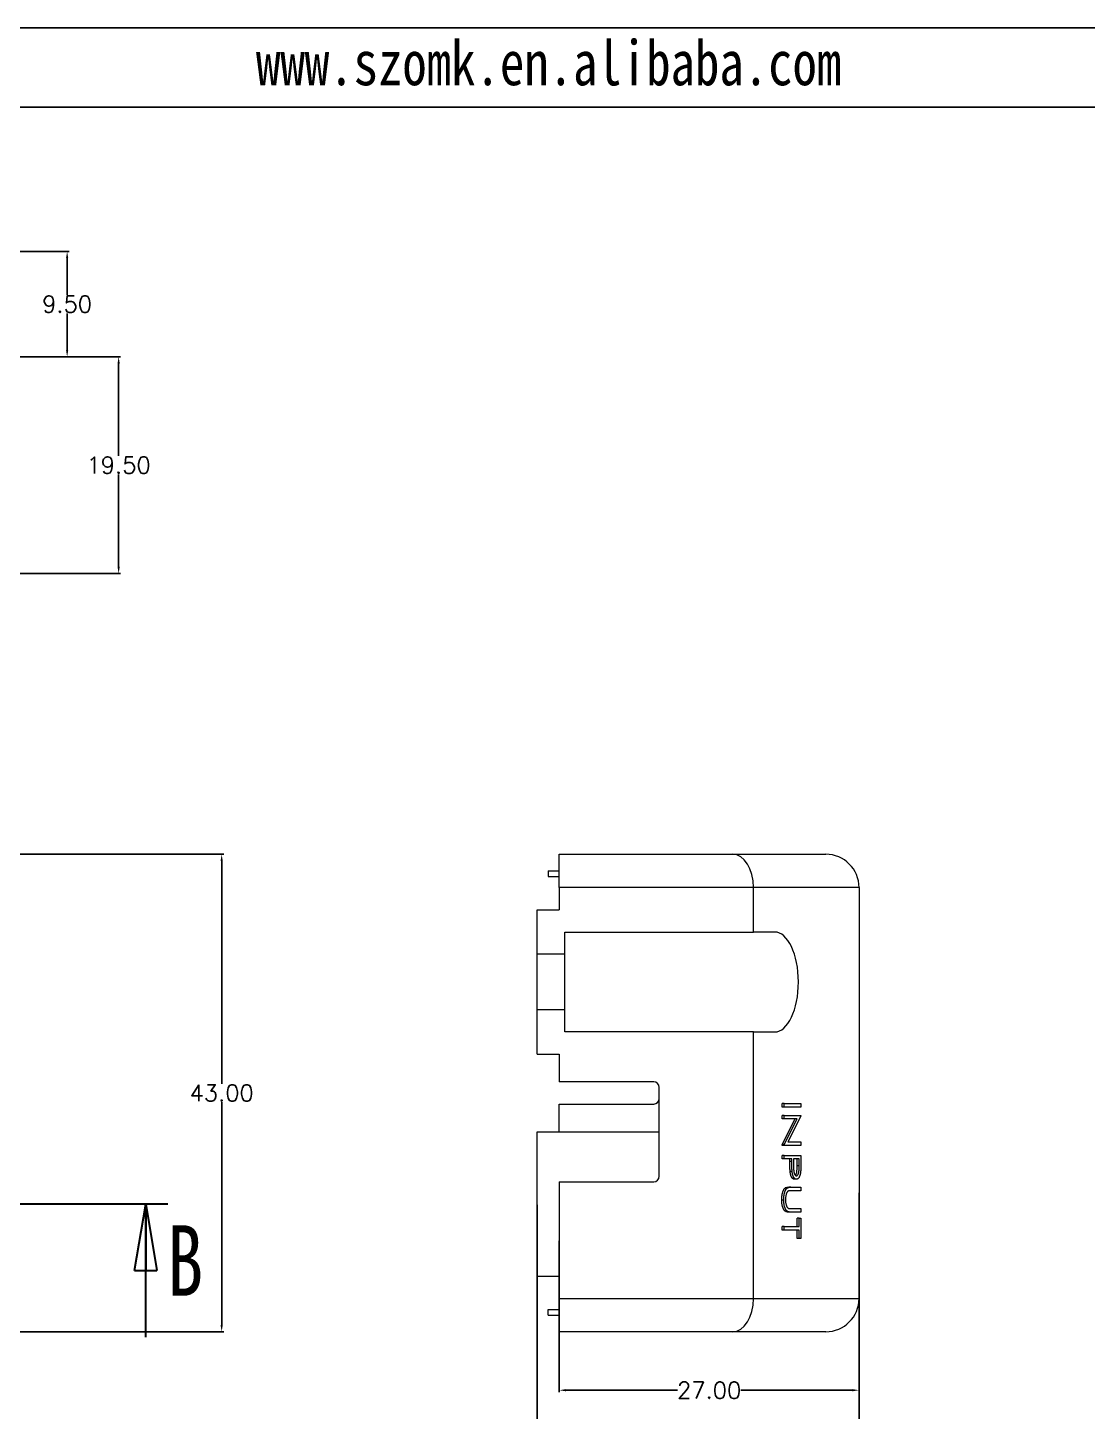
# Model space of a CAD drawing. Header units: inches. Extents: x 1667 to 2586, y 327 to 628.
# Drawn here: x 2347.6 to 2443, y 503.3 to 627.9 of the extents above; entities that cross this region are included whole.
import ezdxf

# ---------------------------------------------------------------- set-up
doc = ezdxf.new("R2010")
doc.units = ezdxf.units.IN
doc.header["$LTSCALE"] = 15
doc.linetypes.add('CENTERX2', pattern=[101.6, 63.5, -12.7, 12.7, -12.7])
doc.layers.add('文字', color=81, linetype='Continuous')
doc.styles.add('SLDTEXTSTYLE0', font='TXT', dxfattribs={"width": 0.75})
doc.styles.get("Standard").update_dxf_attribs({"font": 'txt', "bigfont": 'gbcbig.shx'})
doc.styles.add('宋体', font='', dxfattribs={"width": 0.8, "height": 3.5})
doc.styles.get('宋体').set_extended_font_data('SimSun')
doc.dimstyles.new('2', dxfattribs={"dimtxt": 1.5, "dimasz": 0.6, "dimexe": 0.18, "dimexo": 0.0625, "dimgap": 0.09, "dimtad": 0, "dimtih": 1, "dimtoh": 1, "dimzin": 0, "dimdsep": 46, "dimtxsty": 'Standard', "dimcen": 0, "dimadec": 0, "dimazin": 2, "dimtfac": 1, "dimtofl": 0, "dimtmove": 0, "dimatfit": 3, "dimfxl": 1, "dimtolj": 1, "dimtzin": 0, "dimarcsym": 0})

# ---------------------------------------------------------------- blocks, each defined once
blk = doc.blocks.new('_CLOSED')
at = {"color": 0, "linetype": 'ByBlock', "lineweight": -2}
for p, q in [((-1, 0.166667), (0, 0)), ((-1, 0.166667), (-1, -0.166667)), ((0, 0), (-1, -0.166667)), ((0, 0), (-1, 0))]:
    blk.add_line(p, q, dxfattribs=at)
blk = doc.blocks.new('*D257')
at = {"color": 0, "lineweight": -2}
for p, q in [((2346.47, 598.24), (2355.95, 598.24)), ((2355.77, 597.64), (2355.77, 589.33)), ((2355.77, 579.34), (2355.77, 587.65)), ((2346.47, 578.74), (2355.95, 578.74))]:
    blk.add_line(p, q, dxfattribs=at)
at = {"color": 0}
for points in [[(2355.67, 597.64), (2355.87, 597.64), (2355.77, 598.24)], [(2355.67, 579.34), (2355.87, 579.34), (2355.77, 578.74)]]:
    blk.add_solid(points, dxfattribs=at)
at = {"layer": 'Defpoints', "color": 0}
for p in [(2346.41, 598.24), (2346.41, 578.74), (2355.77, 578.74)]:
    blk.add_point(p, dxfattribs=at)
at = {"color": 0, "insert": (2355.77, 588.49), "char_height": 1.5, "attachment_point": 5}
blk.add_mtext('\\A1;19.50', dxfattribs=at)
blk = doc.blocks.new('*D268')
at = {"color": 0, "lineweight": -2}
for p, q in [((2334.63, 553.44), (2365.23, 553.44)), ((2365.05, 552.84), (2365.05, 532.78)), ((2365.05, 511.04), (2365.05, 531.1)), ((2339.46, 510.44), (2365.23, 510.44))]:
    blk.add_line(p, q, dxfattribs=at)
at = {"color": 0}
for points in [[(2364.95, 552.84), (2365.15, 552.84), (2365.05, 553.44)], [(2364.95, 511.04), (2365.15, 511.04), (2365.05, 510.44)]]:
    blk.add_solid(points, dxfattribs=at)
at = {"layer": 'Defpoints', "color": 0}
for p in [(2334.57, 553.44), (2365.05, 553.44), (2339.39, 510.44)]:
    blk.add_point(p, dxfattribs=at)
at = {"color": 0, "insert": (2365.05, 531.94), "char_height": 1.5, "attachment_point": 5}
blk.add_mtext('\\A1;43.00', dxfattribs=at)
blk = doc.blocks.new('*D269')
at = {"color": 0, "lineweight": -2}
for p, q in [((2395.46, 518.63), (2395.46, 504.99)), ((2422.46, 518.63), (2422.46, 504.99)), ((2396.06, 505.17), (2406.12, 505.17)), ((2421.86, 505.17), (2411.8, 505.17))]:
    blk.add_line(p, q, dxfattribs=at)
at = {"color": 0}
for points in [[(2396.06, 505.27), (2396.06, 505.07), (2395.46, 505.17)], [(2421.86, 505.27), (2421.86, 505.07), (2422.46, 505.17)]]:
    blk.add_solid(points, dxfattribs=at)
at = {"layer": 'Defpoints', "color": 0}
for p in [(2395.46, 518.69), (2422.46, 518.69), (2422.46, 505.17)]:
    blk.add_point(p, dxfattribs=at)
at = {"color": 0, "insert": (2408.96, 505.17), "char_height": 1.5, "attachment_point": 5}
blk.add_mtext('\\A1;27.00', dxfattribs=at)
blk = doc.blocks.new('*D270')
at = {"color": 0, "lineweight": -2}
for p, q in [((2422.46, 522.96), (2422.46, 497.41)), ((2393.46, 521.88), (2393.46, 497.41)), ((2394.06, 497.59), (2405.12, 497.59)), ((2421.86, 497.59), (2410.8, 497.59))]:
    blk.add_line(p, q, dxfattribs=at)
at = {"color": 0}
for points in [[(2394.06, 497.69), (2394.06, 497.49), (2393.46, 497.59)], [(2421.86, 497.69), (2421.86, 497.49), (2422.46, 497.59)]]:
    blk.add_solid(points, dxfattribs=at)
at = {"layer": 'Defpoints', "color": 0}
for p in [(2422.46, 523.02), (2393.46, 521.94), (2393.46, 497.59)]:
    blk.add_point(p, dxfattribs=at)
at = {"color": 0, "insert": (2407.96, 497.59), "char_height": 1.5, "attachment_point": 5}
blk.add_mtext('\\A1;29.00', dxfattribs=at)
blk = doc.blocks.new('*D286')
at = {"color": 0, "lineweight": -2}
for p, q in [((2326.47, 607.74), (2351.31, 607.74)), ((2351.13, 607.14), (2351.13, 603.83)), ((2351.13, 598.84), (2351.13, 602.15)), ((2346.47, 598.24), (2351.31, 598.24))]:
    blk.add_line(p, q, dxfattribs=at)
at = {"color": 0}
for points in [[(2351.03, 607.14), (2351.23, 607.14), (2351.13, 607.74)], [(2351.03, 598.84), (2351.23, 598.84), (2351.13, 598.24)]]:
    blk.add_solid(points, dxfattribs=at)
at = {"layer": 'Defpoints', "color": 0}
for p in [(2326.41, 607.74), (2346.41, 598.24), (2351.13, 598.24)]:
    blk.add_point(p, dxfattribs=at)
at = {"color": 0, "insert": (2351.13, 602.99), "char_height": 1.5, "attachment_point": 5}
blk.add_mtext('\\A1;9.50', dxfattribs=at)

msp = doc.modelspace()

# ---------------------------------------------------------------- linework, layer by layer
for p, q in [((2160.189, 627.895), (2585.871, 627.895)), ((2167.356, 620.728), (2578.705, 620.728))]:
    msp.add_line(p, q)
at = {"color": 7, "linetype": 'Continuous', "lineweight": 15}
for p, q in [((2395.461, 553.441), (2411.065, 553.441)), ((2395.461, 550.441), (2395.461, 553.441)), ((2411.065, 553.441), (2419.461, 553.441)), ((2394.461, 551.941), (2395.461, 551.941)), ((2394.461, 551.941), (2394.461, 551.441)), ((2394.461, 551.441), (2395.461, 551.441)), ((2412.961, 550.441), (2395.461, 550.441)), ((2395.461, 550.441), (2395.461, 548.441)), ((2412.961, 546.441), (2412.961, 550.441)), ((2422.461, 550.441), (2412.961, 550.441)), ((2422.461, 550.441), (2422.461, 513.441)), ((2393.461, 544.441), (2393.461, 548.441)), ((2393.461, 548.441), (2395.461, 548.441)), ((2395.961, 546.441), (2412.961, 546.441)), ((2395.961, 544.441), (2395.961, 546.441)), ((2414.861, 546.441), (2412.961, 546.441)), ((2395.961, 544.441), (2393.461, 544.441)), ((2393.461, 539.441), (2393.461, 544.441)), ((2395.961, 539.441), (2395.961, 544.441)), ((2393.461, 535.441), (2393.461, 539.441)), ((2395.961, 539.441), (2393.461, 539.441)), ((2395.961, 537.441), (2395.961, 539.441)), ((2412.961, 537.441), (2395.961, 537.441)), ((2412.961, 513.441), (2412.961, 537.441)), ((2412.961, 537.441), (2414.861, 537.441)), ((2393.461, 535.441), (2395.461, 535.441)), ((2395.461, 535.441), (2395.461, 532.941)), ((2403.961, 532.941), (2395.461, 532.941)), ((2404.461, 524.441), (2404.461, 532.441)), ((2395.461, 528.441), (2395.461, 530.941)), ((2395.461, 530.941), (2403.961, 530.941)), ((2415.535, 530.678), (2415.535, 530.992)), ((2415.716, 530.992), (2415.535, 530.992)), ((2415.716, 530.678), (2415.716, 530.992)), ((2415.716, 530.992), (2417.218, 530.992)), ((2417.218, 530.992), (2417.218, 530.678)), ((2415.716, 530.678), (2415.535, 530.678)), ((2415.535, 529.601), (2415.535, 529.915)), ((2415.716, 529.915), (2415.535, 529.915)), ((2417.218, 530.678), (2415.716, 530.678)), ((2415.716, 529.601), (2415.716, 529.915)), ((2415.716, 529.915), (2417.218, 529.915)), ((2417.218, 529.849), (2416.036, 527.537)), ((2417.218, 529.915), (2417.218, 529.849)), ((2393.461, 515.441), (2393.461, 528.441)), ((2393.461, 528.441), (2404.461, 528.441)), ((2415.535, 527.294), (2416.715, 529.601)), ((2415.716, 529.601), (2415.535, 529.601)), ((2415.716, 527.294), (2416.895, 529.601)), ((2416.895, 529.601), (2415.716, 529.601)), ((2415.535, 527.223), (2415.535, 527.294)), ((2415.716, 527.294), (2415.535, 527.294)), ((2415.716, 527.223), (2415.535, 527.223)), ((2415.716, 527.223), (2415.716, 527.294)), ((2417.218, 527.223), (2415.716, 527.223)), ((2416.036, 527.537), (2417.218, 527.537)), ((2417.218, 527.537), (2417.218, 527.223)), ((2415.535, 526.011), (2415.535, 526.325)), ((2415.716, 526.325), (2415.535, 526.325)), ((2415.716, 526.011), (2415.535, 526.011)), ((2415.716, 526.011), (2415.716, 526.325)), ((2415.716, 526.325), (2417.218, 526.325)), ((2416.409, 526.011), (2415.716, 526.011)), ((2416.228, 525.761), (2416.228, 526.011)), ((2416.409, 525.761), (2416.409, 526.011)), ((2416.563, 526.011), (2416.56, 525.398)), ((2417.064, 526.011), (2416.563, 526.011)), ((2416.883, 525.371), (2416.883, 526.011)), ((2417.064, 525.371), (2417.064, 526.011)), ((2417.218, 526.325), (2417.218, 525.639)), ((2416.409, 525.761), (2416.228, 525.761)), ((2416.434, 524.87), (2416.253, 524.87)), ((2417.064, 525.371), (2416.883, 525.371)), ((2395.461, 523.941), (2395.461, 513.441)), ((2395.461, 523.941), (2403.961, 523.941)), ((2416.311, 523.453), (2416.13, 523.453)), ((2416.311, 523.453), (2417.218, 523.453)), ((2416.815, 524.171), (2416.634, 524.171)), ((2417.218, 523.453), (2417.218, 523.139)), ((2415.678, 522.297), (2415.497, 522.297)), ((2415.994, 523.391), (2415.814, 523.391)), ((2417.218, 523.139), (2416.318, 523.139)), ((2416.311, 521.21), (2416.13, 521.21)), ((2417.218, 521.21), (2416.311, 521.21)), ((2416.318, 521.524), (2417.218, 521.524)), ((2417.218, 521.524), (2417.218, 521.21)), ((2415.535, 519.594), (2415.535, 519.909)), ((2415.716, 519.909), (2415.535, 519.909)), ((2415.716, 519.594), (2415.716, 519.909)), ((2415.716, 519.909), (2417.064, 519.909)), ((2416.883, 519.909), (2416.883, 520.671)), ((2417.064, 520.671), (2416.883, 520.671)), ((2417.064, 520.671), (2417.218, 520.671)), ((2417.064, 519.909), (2417.064, 520.671)), ((2417.218, 520.671), (2417.218, 518.832)), ((2415.716, 519.594), (2415.535, 519.594)), ((2417.064, 519.594), (2415.716, 519.594)), ((2416.883, 518.832), (2416.883, 519.594)), ((2417.064, 518.832), (2416.883, 518.832)), ((2417.064, 518.832), (2417.064, 519.594)), ((2417.218, 518.832), (2417.064, 518.832)), ((2393.461, 515.441), (2395.461, 515.441)), ((2394.461, 511.941), (2394.461, 512.441)), ((2394.461, 512.441), (2395.461, 512.441)), ((2395.461, 513.441), (2412.961, 513.441)), ((2395.461, 510.441), (2395.461, 513.441)), ((2412.961, 513.441), (2422.461, 513.441)), ((2394.461, 511.941), (2395.461, 511.941)), ((2411.065, 510.441), (2395.461, 510.441)), ((2419.461, 510.441), (2411.065, 510.441))]:
    msp.add_line(p, q, dxfattribs=at)
at = {"color": 1, "linetype": 'CENTERX2', "lineweight": 30}
msp.add_line((2360.209, 521.941), (2217.609, 521.941), dxfattribs=at)
at = {"color": 7, "linetype": 'Continuous', "lineweight": 30}
msp.add_line((2358.209, 509.941), (2358.209, 521.941), dxfattribs=at)
at = {"color": 7, "linetype": 'Continuous', "lineweight": 15}
for centre, radius, start, end in [((2419.461, 550.441), 3, 0, 90), ((2403.961, 532.441), 0.5, 0, 90), ((2403.961, 531.441), 0.5, 270, 0), ((2403.961, 524.441), 0.5, 270, 0), ((2419.461, 513.441), 3, 270, 0)]:
    msp.add_arc(centre, radius, start, end, dxfattribs=at)
for centre, major_axis, ratio, start_param, end_param in [((2411.065, 550.441), (0, 3), 0.6320795, 4.712389, 6.2831853), ((2414.861, 541.941), (0, 4.5), 0.475, 3.1415927, 6.2831853), ((2411.065, 513.441), (0, 3), 0.6320795, 3.1415927, 4.712389)]:
    msp.add_ellipse(centre, major_axis=major_axis, ratio=ratio, start_param=start_param, end_param=end_param, dxfattribs=at)
for points, knots in [([(2416.253, 524.87), (2416.251, 524.892), (2416.247, 524.94), (2416.242, 525.019), (2416.238, 525.111), (2416.235, 525.216), (2416.232, 525.334), (2416.23, 525.464), (2416.229, 525.608), (2416.228, 525.709), (2416.228, 525.761)], [0, 0, 0, 0, 0.0751731, 0.1647463, 0.2680169, 0.3859119, 0.5177895, 0.663691, 0.8244132, 1, 1, 1, 1]), ([(2416.634, 524.171), (2416.622, 524.172), (2416.598, 524.173), (2416.562, 524.183), (2416.529, 524.196), (2416.497, 524.216), (2416.466, 524.243), (2416.437, 524.275), (2416.41, 524.313), (2416.385, 524.356), (2416.361, 524.405), (2416.34, 524.458), (2416.32, 524.516), (2416.302, 524.578), (2416.287, 524.645), (2416.274, 524.716), (2416.262, 524.791), (2416.256, 524.843), (2416.253, 524.87)], [0, 0, 0, 0, 0.0701189, 0.1371924, 0.2020162, 0.2646314, 0.3261165, 0.3860103, 0.4458118, 0.5052977, 0.5646333, 0.6242826, 0.683902, 0.7439528, 0.8053877, 0.868388, 0.933084, 1, 1, 1, 1]), ([(2416.434, 524.87), (2416.432, 524.892), (2416.427, 524.94), (2416.422, 525.019), (2416.418, 525.111), (2416.415, 525.216), (2416.413, 525.334), (2416.41, 525.464), (2416.409, 525.608), (2416.409, 525.709), (2416.409, 525.761)], [0, 0, 0, 0, 0.0751731, 0.1647463, 0.2680169, 0.3859119, 0.5177895, 0.663691, 0.8244132, 1, 1, 1, 1]), ([(2416.815, 524.171), (2416.803, 524.172), (2416.778, 524.173), (2416.743, 524.183), (2416.709, 524.196), (2416.677, 524.216), (2416.647, 524.243), (2416.618, 524.275), (2416.591, 524.313), (2416.566, 524.356), (2416.542, 524.405), (2416.52, 524.458), (2416.501, 524.516), (2416.483, 524.578), (2416.468, 524.645), (2416.454, 524.716), (2416.443, 524.791), (2416.437, 524.843), (2416.434, 524.87)], [0, 0, 0, 0, 0.0701189, 0.1371924, 0.2020162, 0.2646314, 0.3261165, 0.3860103, 0.4458118, 0.5052977, 0.5646333, 0.6242826, 0.683902, 0.7439528, 0.8053877, 0.868388, 0.933084, 1, 1, 1, 1]), ([(2416.56, 525.398), (2416.56, 525.368), (2416.56, 525.311), (2416.562, 525.227), (2416.563, 525.15), (2416.566, 525.078), (2416.57, 525.014), (2416.575, 524.955), (2416.58, 524.902), (2416.589, 524.841), (2416.602, 524.773), (2416.622, 524.699), (2416.647, 524.636), (2416.676, 524.582), (2416.708, 524.539), (2416.742, 524.508), (2416.777, 524.489), (2416.802, 524.487), (2416.814, 524.486)], [0, 0, 0, 0, 0.072523, 0.1400042, 0.2030182, 0.2605215, 0.3137246, 0.3615116, 0.4053466, 0.4445874, 0.5168443, 0.5864608, 0.6554428, 0.7247265, 0.7940172, 0.861667, 0.9301257, 1, 1, 1, 1]), ([(2416.724, 524.544), (2416.735, 524.549), (2416.768, 524.565), (2416.809, 524.656), (2416.861, 524.817), (2416.881, 525.072), (2416.882, 525.271), (2416.883, 525.371)], [0, 0, 0, 0, 0.0812944, 0.2345273, 0.3877178, 0.6930717, 1, 1, 1, 1]), ([(2416.814, 524.486), (2416.826, 524.487), (2416.85, 524.489), (2416.886, 524.508), (2416.919, 524.539), (2416.951, 524.582), (2416.979, 524.635), (2417.003, 524.697), (2417.023, 524.766), (2417.036, 524.831), (2417.044, 524.889), (2417.049, 524.939), (2417.054, 524.995), (2417.057, 525.058), (2417.06, 525.127), (2417.062, 525.203), (2417.064, 525.285), (2417.064, 525.342), (2417.064, 525.371)], [0, 0, 0, 0, 0.0700344, 0.1392198, 0.2081697, 0.2788421, 0.3496461, 0.4184313, 0.4876778, 0.55747, 0.595384, 0.6380122, 0.6859546, 0.73822, 0.7961298, 0.8585354, 0.9266675, 1, 1, 1, 1]), ([(2417.195, 524.842), (2417.192, 524.817), (2417.187, 524.77), (2417.175, 524.701), (2417.162, 524.635), (2417.147, 524.573), (2417.129, 524.514), (2417.11, 524.459), (2417.088, 524.406), (2417.064, 524.358), (2417.039, 524.313), (2417.011, 524.275), (2416.983, 524.243), (2416.952, 524.217), (2416.92, 524.197), (2416.886, 524.182), (2416.851, 524.173), (2416.827, 524.172), (2416.815, 524.171)], [0, 0, 0, 0, 0.062468, 0.1234639, 0.1833718, 0.2431011, 0.302062, 0.3616322, 0.4221706, 0.4832471, 0.5448543, 0.6059697, 0.6679554, 0.7300422, 0.7945949, 0.8603755, 0.9289226, 1, 1, 1, 1]), ([(2417.218, 525.639), (2417.218, 525.592), (2417.218, 525.501), (2417.216, 525.371), (2417.215, 525.254), (2417.212, 525.148), (2417.209, 525.054), (2417.205, 524.973), (2417.201, 524.903), (2417.197, 524.861), (2417.195, 524.842)], [0, 0, 0, 0, 0.1769558, 0.3390551, 0.4863182, 0.6187809, 0.7356188, 0.8387425, 0.9264571, 1, 1, 1, 1]), ([(2415.814, 523.391), (2415.822, 523.396), (2415.839, 523.407), (2415.868, 523.42), (2415.901, 523.43), (2415.938, 523.439), (2415.98, 523.445), (2416.026, 523.45), (2416.077, 523.454), (2416.112, 523.453), (2416.13, 523.453)], [0, 0, 0, 0, 0.0781299, 0.1694654, 0.2743353, 0.3921102, 0.5236873, 0.6683654, 0.8271319, 1, 1, 1, 1]), ([(2415.994, 523.391), (2416.002, 523.396), (2416.02, 523.407), (2416.048, 523.42), (2416.081, 523.43), (2416.119, 523.439), (2416.161, 523.445), (2416.207, 523.45), (2416.257, 523.454), (2416.292, 523.453), (2416.311, 523.453)], [0, 0, 0, 0, 0.0781299, 0.1694654, 0.2743353, 0.3921102, 0.5236873, 0.6683654, 0.8271319, 1, 1, 1, 1]), ([(2415.497, 522.297), (2415.497, 522.331), (2415.498, 522.397), (2415.502, 522.494), (2415.509, 522.588), (2415.518, 522.678), (2415.53, 522.764), (2415.545, 522.847), (2415.563, 522.925), (2415.583, 523), (2415.605, 523.07), (2415.63, 523.134), (2415.656, 523.193), (2415.684, 523.245), (2415.714, 523.291), (2415.745, 523.33), (2415.779, 523.365), (2415.802, 523.382), (2415.814, 523.391)], [0, 0, 0, 0, 0.0711745, 0.1396441, 0.2063172, 0.2713732, 0.3354181, 0.3980763, 0.4606079, 0.5229695, 0.5847157, 0.6448949, 0.7042906, 0.7629982, 0.8210874, 0.8801039, 0.9393885, 1, 1, 1, 1]), ([(2416.13, 521.21), (2416.114, 521.21), (2416.082, 521.211), (2416.035, 521.215), (2415.991, 521.222), (2415.949, 521.232), (2415.909, 521.243), (2415.872, 521.259), (2415.837, 521.276), (2415.805, 521.297), (2415.774, 521.323), (2415.744, 521.353), (2415.716, 521.389), (2415.688, 521.431), (2415.662, 521.478), (2415.636, 521.531), (2415.612, 521.589), (2415.588, 521.652), (2415.567, 521.72), (2415.548, 521.793), (2415.532, 521.868), (2415.519, 521.947), (2415.509, 522.03), (2415.502, 522.116), (2415.498, 522.205), (2415.497, 522.266), (2415.497, 522.297)], [0, 0, 0, 0, 0.0548485, 0.1070402, 0.1569511, 0.2039569, 0.2484038, 0.2904463, 0.3303728, 0.3677632, 0.4038407, 0.4398491, 0.4762889, 0.5127798, 0.5502625, 0.5881522, 0.6274096, 0.6677367, 0.708183, 0.7486334, 0.7888101, 0.8294908, 0.8703936, 0.9122295, 0.9555543, 1, 1, 1, 1]), ([(2415.678, 522.297), (2415.678, 522.331), (2415.679, 522.397), (2415.682, 522.494), (2415.689, 522.588), (2415.699, 522.678), (2415.711, 522.764), (2415.726, 522.847), (2415.744, 522.925), (2415.764, 523), (2415.786, 523.07), (2415.811, 523.134), (2415.837, 523.193), (2415.865, 523.245), (2415.895, 523.291), (2415.926, 523.33), (2415.959, 523.365), (2415.983, 523.382), (2415.994, 523.391)], [0, 0, 0, 0, 0.0711745, 0.1396441, 0.2063172, 0.2713732, 0.3354181, 0.3980763, 0.4606079, 0.5229695, 0.5847157, 0.6448949, 0.7042906, 0.7629982, 0.8210874, 0.8801039, 0.9393885, 1, 1, 1, 1]), ([(2416.311, 521.21), (2416.294, 521.21), (2416.262, 521.211), (2416.216, 521.215), (2416.171, 521.222), (2416.129, 521.232), (2416.09, 521.243), (2416.053, 521.259), (2416.018, 521.276), (2415.986, 521.297), (2415.955, 521.323), (2415.925, 521.353), (2415.897, 521.389), (2415.869, 521.431), (2415.842, 521.478), (2415.817, 521.531), (2415.792, 521.589), (2415.769, 521.652), (2415.747, 521.72), (2415.729, 521.793), (2415.713, 521.868), (2415.7, 521.947), (2415.69, 522.03), (2415.683, 522.116), (2415.678, 522.205), (2415.678, 522.266), (2415.678, 522.297)], [0, 0, 0, 0, 0.0548485, 0.1070402, 0.1569511, 0.2039569, 0.2484038, 0.2904463, 0.3303728, 0.3677632, 0.4038407, 0.4398491, 0.4762889, 0.5127798, 0.5502625, 0.5881522, 0.6274096, 0.6677367, 0.708183, 0.7486334, 0.7888101, 0.8294908, 0.8703936, 0.9122295, 0.9555543, 1, 1, 1, 1]), ([(2416.118, 523.125), (2416.104, 523.12), (2416.077, 523.11), (2416.038, 523.084), (2416.002, 523.049), (2415.97, 523.005), (2415.942, 522.95), (2415.915, 522.883), (2415.892, 522.802), (2415.871, 522.712), (2415.854, 522.615), (2415.841, 522.515), (2415.833, 522.415), (2415.832, 522.348), (2415.832, 522.315)], [0, 0, 0, 0, 0.0863271, 0.1677899, 0.2444669, 0.3184859, 0.3922457, 0.469994, 0.5538418, 0.6442898, 0.7368379, 0.8261441, 0.9136665, 1, 1, 1, 1]), ([(2415.832, 522.315), (2415.832, 522.286), (2415.833, 522.229), (2415.839, 522.145), (2415.849, 522.062), (2415.862, 521.982), (2415.88, 521.906), (2415.9, 521.836), (2415.923, 521.772), (2415.95, 521.715), (2415.979, 521.664), (2416.012, 521.622), (2416.047, 521.586), (2416.072, 521.569), (2416.085, 521.56)], [0, 0, 0, 0, 0.0828759, 0.1652731, 0.2477177, 0.3314687, 0.4152058, 0.4962778, 0.5775623, 0.6581791, 0.7397037, 0.8238245, 0.9094921, 1, 1, 1, 1]), ([(2416.296, 523.139), (2416.266, 523.139), (2416.207, 523.139), (2416.147, 523.13), (2416.118, 523.125)], [0, 0, 0, 0, 0.5055666, 1, 1, 1, 1]), ([(2416.085, 521.56), (2416.09, 521.557), (2416.102, 521.55), (2416.122, 521.544), (2416.145, 521.537), (2416.173, 521.533), (2416.204, 521.528), (2416.239, 521.526), (2416.277, 521.525), (2416.304, 521.524), (2416.318, 521.524)], [0, 0, 0, 0, 0.0698351, 0.1556208, 0.2578016, 0.3738112, 0.5064025, 0.6555645, 0.8200793, 1, 1, 1, 1])]:
    msp.add_open_spline(points, degree=3, knots=knots, dxfattribs=at)

# ---------------------------------------------------------------- block references
at = {"color": 7, "linetype": 'Continuous', "lineweight": 30, "xscale": 6, "yscale": 6, "rotation": 90}
msp.add_blockref('_CLOSED', (2358.209, 521.941), dxfattribs=at)

# ---------------------------------------------------------------- texts
at = {"color": 7, "linetype": 'Continuous', "insert": (2360.151, 520.026), "char_height": 6.35, "attachment_point": 1, "style": 'SLDTEXTSTYLE0'}
msp.add_mtext('B', dxfattribs=at)
at = {"layer": '文字', "color": 0, "insert": (2368.144, 626.748), "char_height": 4.03609, "width": 70.91031, "attachment_point": 1, "style": '宋体'}
msp.add_mtext('www.szomk.en.alibaba.com', dxfattribs=at)

# ---------------------------------------------------------------- dimensions: what is measured, and where the dimension line sits
for base, p1, p2, picture, middle in [((2351.134, 598.239), (2326.409, 607.739), (2346.409, 598.239), '*D286', (2351.134, 602.989)), ((2355.765, 578.739), (2346.409, 598.239), (2346.409, 578.739), '*D257', (2355.765, 588.489)), ((2365.046, 553.441), (2339.393, 510.441), (2334.57, 553.441), '*D268', (2365.046, 531.941))]:
    dim = msp.add_linear_dim(base=base, p1=p1, p2=p2, angle=90, dimstyle='2')
    dim.commit()
    dim.dimension.update_dxf_attribs({"geometry": picture, "text_midpoint": middle})
for base, p1, p2, picture, middle in [((2393.461, 497.59), (2422.461, 523.019), (2393.461, 521.941), '*D270', (2407.961, 497.59)), ((2422.461, 505.168), (2395.461, 518.691), (2422.461, 518.691), '*D269', (2408.961, 505.168))]:
    dim = msp.add_linear_dim(base=base, p1=p1, p2=p2, dimstyle='2')
    dim.commit()
    dim.dimension.update_dxf_attribs({"geometry": picture, "text_midpoint": middle})

doc.saveas('drawing.dxf')
